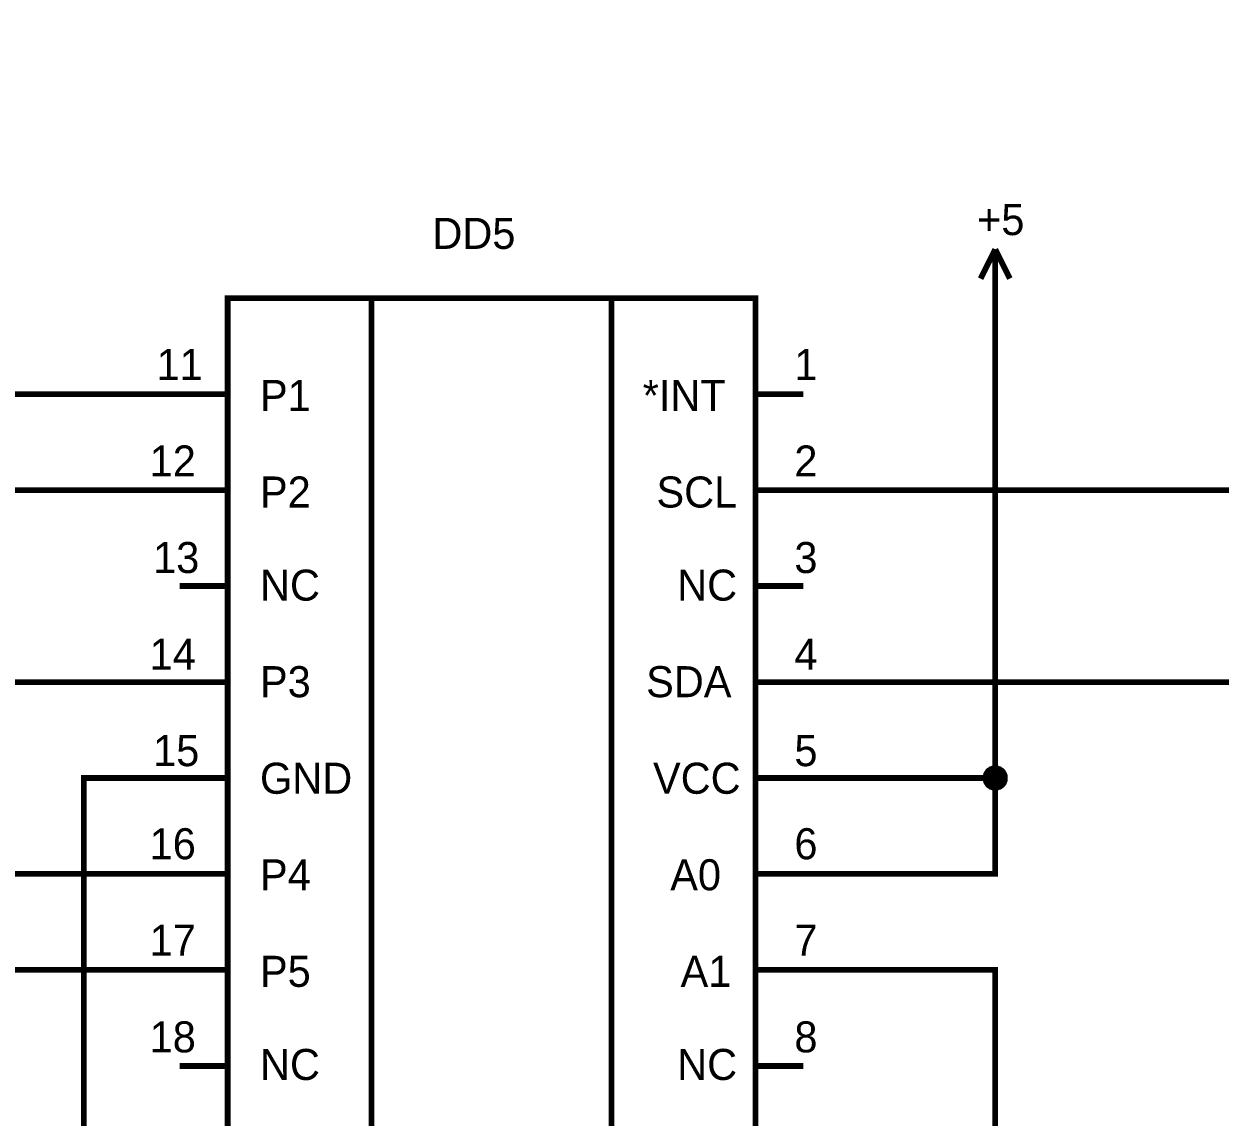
# Model space of a CAD drawing. Header units: millimetres. Extents: x 0 to 841, y 0 to 594.
# Drawn here: x 209.4 to 271.7, y 372.3 to 429.3 of the extents above; entities that cross this region are included whole.
import ezdxf

# ---------------------------------------------------------------- set-up
doc = ezdxf.new("R2010")
doc.units = ezdxf.units.MM
doc.layers.add('Sheet', color=255, linetype='Continuous')

msp = doc.modelspace()

# ---------------------------------------------------------------- linework, layer by layer
at = {"layer": 'Sheet'}
for points, const_width in [([(250.012, 404.995), (292.513, 404.995), (292.513, 487.499), (305.011, 487.499)], 0.3), ([(250.012, 394.989), (295.017, 394.989), (295.017, 482.49), (302.518, 482.49)], 0.3), ([(260.017, 417.538), (259.253, 416.011)], 0.3), ([(260.017, 417.538), (260.78, 416.011)], 0.3), ([(260.017, 414.989), (260.017, 417.538)], 0.3), ([(227.52, 414.989), (227.52, 359.998)], 0.3), ([(240.018, 414.989), (240.018, 359.998)], 0.3), ([(250.012, 384.995), (250.012, 384.995), (260.017, 384.995), (260.017, 389.992), (260.017, 414.989)], 0.3), ([(122.519, 382.491), (180.022, 382.491), (180.022, 409.992), (217.515, 409.992), (217.515, 409.992)], 0.3), ([(220.019, 409.992), (217.515, 409.992)], 0.3), ([(247.519, 409.992), (250.012, 409.992)], 0.3), ([(122.519, 377.494), (185.019, 377.494), (185.019, 404.995), (217.515, 404.995), (217.515, 404.995)], 0.3), ([(220.019, 404.995), (217.515, 404.995)], 0.3), ([(247.519, 404.995), (250.012, 404.995)], 0.3), ([(122.519, 402.491), (195.024, 402.491), (195.024, 384.995), (217.515, 384.995), (217.515, 384.995)], 0.3), ([(220.019, 399.998), (217.515, 399.998)], 0.3), ([(247.519, 399.998), (250.012, 399.998)], 0.3), ([(217.515, 379.998), (217.515, 379.998), (200.02, 379.998), (200.02, 397.494), (122.519, 397.494)], 0.3), ([(122.519, 372.496), (190.016, 372.496), (190.016, 394.989), (217.515, 394.989), (217.515, 394.989)], 0.3), ([(220.019, 394.989), (217.515, 394.989)], 0.3), ([(247.519, 394.989), (250.012, 394.989)], 0.3), ([(259.511, 389.992), (259.511, 390.015), (259.511, 390.048), (259.522, 390.071), (259.522, 390.093), (259.522, 390.116), (259.534, 390.138), (259.545, 390.172), (259.556, 390.194), (259.556, 390.217), (259.567, 390.239), (259.579, 390.25), (259.601, 390.273), (259.612, 390.295), (259.623, 390.318), (259.646, 390.329), (259.657, 390.352), (259.68, 390.363), (259.691, 390.385), (259.713, 390.396), (259.736, 390.408), (259.758, 390.43), (259.769, 390.441), (259.792, 390.453), (259.814, 390.453), (259.837, 390.464), (259.871, 390.475), (259.893, 390.486), (259.915, 390.486), (259.938, 390.486), (259.96, 390.498), (259.994, 390.498), (260.017, 390.498)], 0.3), ([(259.511, 389.992), (259.511, 390.015), (259.511, 390.048), (259.522, 390.071), (259.522, 390.093), (259.522, 390.116), (259.534, 390.138), (259.545, 390.172), (259.556, 390.194), (259.556, 390.217), (259.567, 390.239), (259.579, 390.25), (259.601, 390.273), (259.612, 390.295), (259.623, 390.318), (259.646, 390.329), (259.657, 390.352), (259.68, 390.363), (259.691, 390.385), (259.713, 390.396), (259.736, 390.408), (259.758, 390.43), (259.769, 390.441), (259.792, 390.453), (259.814, 390.453), (259.837, 390.464), (259.871, 390.475), (259.893, 390.486), (259.915, 390.486), (259.938, 390.486), (259.96, 390.498), (259.994, 390.498), (260.017, 390.498)], 0.3), ([(259.511, 389.992), (259.511, 390.015), (259.511, 390.048), (259.522, 390.071), (259.522, 390.093), (259.522, 390.116), (259.534, 390.138), (259.545, 390.172), (259.556, 390.194), (259.556, 390.217), (259.567, 390.239), (259.579, 390.25), (259.601, 390.273), (259.612, 390.295), (259.623, 390.318), (259.646, 390.329), (259.657, 390.352), (259.68, 390.363), (259.691, 390.385), (259.713, 390.396), (259.736, 390.408), (259.758, 390.43), (259.769, 390.441), (259.792, 390.453), (259.814, 390.453), (259.837, 390.464), (259.871, 390.475), (259.893, 390.486), (259.915, 390.486), (259.938, 390.486), (259.96, 390.498), (259.994, 390.498), (260.017, 390.498)], 0.3), ([(259.511, 389.992), (259.511, 390.015), (259.511, 390.048), (259.522, 390.071), (259.522, 390.093), (259.522, 390.116), (259.534, 390.138), (259.545, 390.172), (259.556, 390.194), (259.556, 390.217), (259.567, 390.239), (259.579, 390.25), (259.601, 390.273), (259.612, 390.295), (259.623, 390.318), (259.646, 390.329), (259.657, 390.352), (259.68, 390.363), (259.691, 390.385), (259.713, 390.396), (259.736, 390.408), (259.758, 390.43), (259.769, 390.441), (259.792, 390.453), (259.814, 390.453), (259.837, 390.464), (259.871, 390.475), (259.893, 390.486), (259.915, 390.486), (259.938, 390.486), (259.96, 390.498), (259.994, 390.498), (260.017, 390.498)], 0.3), ([(259.511, 389.992), (259.511, 390.015), (259.511, 390.048), (259.522, 390.071), (259.522, 390.093), (259.522, 390.116), (259.534, 390.138), (259.545, 390.172), (259.556, 390.194), (259.556, 390.217), (259.567, 390.239), (259.579, 390.25), (259.601, 390.273), (259.612, 390.295), (259.623, 390.318), (259.646, 390.329), (259.657, 390.352), (259.68, 390.363), (259.691, 390.385), (259.713, 390.396), (259.736, 390.408), (259.758, 390.43), (259.769, 390.441), (259.792, 390.453), (259.814, 390.453), (259.837, 390.464), (259.871, 390.475), (259.893, 390.486), (259.915, 390.486), (259.938, 390.486), (259.96, 390.498), (259.994, 390.498), (260.017, 390.498)], 0.0991), ([(259.511, 389.992), (259.511, 390.015), (259.511, 390.048), (259.522, 390.071), (259.522, 390.093), (259.522, 390.116), (259.534, 390.138), (259.545, 390.172), (259.556, 390.194), (259.556, 390.217), (259.567, 390.239), (259.579, 390.25), (259.601, 390.273), (259.612, 390.295), (259.623, 390.318), (259.646, 390.329), (259.657, 390.352), (259.68, 390.363), (259.691, 390.385), (259.713, 390.396), (259.736, 390.408), (259.758, 390.43), (259.769, 390.441), (259.792, 390.453), (259.814, 390.453), (259.837, 390.464), (259.871, 390.475), (259.893, 390.486), (259.915, 390.486), (259.938, 390.486), (259.96, 390.498), (259.994, 390.498), (260.017, 390.498)], 0.0991), ([(259.511, 389.992), (259.511, 390.015), (259.511, 390.048), (259.522, 390.071), (259.522, 390.093), (259.522, 390.116), (259.534, 390.138), (259.545, 390.172), (259.556, 390.194), (259.556, 390.217), (259.567, 390.239), (259.579, 390.25), (259.601, 390.273), (259.612, 390.295), (259.623, 390.318), (259.646, 390.329), (259.657, 390.352), (259.68, 390.363), (259.691, 390.385), (259.713, 390.396), (259.736, 390.408), (259.758, 390.43), (259.769, 390.441), (259.792, 390.453), (259.814, 390.453), (259.837, 390.464), (259.871, 390.475), (259.893, 390.486), (259.915, 390.486), (259.938, 390.486), (259.96, 390.498), (259.994, 390.498), (260.017, 390.498)], 0.0991), ([(259.511, 389.992), (259.511, 390.015), (259.511, 390.048), (259.522, 390.071), (259.522, 390.093), (259.522, 390.116), (259.534, 390.138), (259.545, 390.172), (259.556, 390.194), (259.556, 390.217), (259.567, 390.239), (259.579, 390.25), (259.601, 390.273), (259.612, 390.295), (259.623, 390.318), (259.646, 390.329), (259.657, 390.352), (259.68, 390.363), (259.691, 390.385), (259.713, 390.396), (259.736, 390.408), (259.758, 390.43), (259.769, 390.441), (259.792, 390.453), (259.814, 390.453), (259.837, 390.464), (259.871, 390.475), (259.893, 390.486), (259.915, 390.486), (259.938, 390.486), (259.96, 390.498), (259.994, 390.498), (260.017, 390.498)], 0.0991), ([(260.017, 390.498), (260.017, 390.498)], 0.3), ([(260.017, 390.498), (260.039, 390.498), (260.073, 390.498), (260.095, 390.486), (260.118, 390.486), (260.14, 390.486), (260.162, 390.475), (260.196, 390.464), (260.219, 390.453), (260.241, 390.453), (260.264, 390.441), (260.275, 390.43), (260.297, 390.408), (260.32, 390.396), (260.342, 390.385), (260.353, 390.363), (260.376, 390.352), (260.387, 390.329), (260.41, 390.318), (260.421, 390.295), (260.432, 390.273), (260.454, 390.25), (260.466, 390.239), (260.477, 390.217), (260.477, 390.194), (260.488, 390.172), (260.499, 390.138), (260.511, 390.116), (260.511, 390.093), (260.511, 390.071), (260.522, 390.048), (260.522, 390.015), (260.522, 389.992)], 0.3), ([(260.017, 390.498), (260.017, 390.498)], 0.3), ([(260.017, 390.498), (260.039, 390.498), (260.073, 390.498), (260.095, 390.486), (260.118, 390.486), (260.14, 390.486), (260.162, 390.475), (260.196, 390.464), (260.219, 390.453), (260.241, 390.453), (260.264, 390.441), (260.275, 390.43), (260.297, 390.408), (260.32, 390.396), (260.342, 390.385), (260.353, 390.363), (260.376, 390.352), (260.387, 390.329), (260.41, 390.318), (260.421, 390.295), (260.432, 390.273), (260.454, 390.25), (260.466, 390.239), (260.477, 390.217), (260.477, 390.194), (260.488, 390.172), (260.499, 390.138), (260.511, 390.116), (260.511, 390.093), (260.511, 390.071), (260.522, 390.048), (260.522, 390.015), (260.522, 389.992)], 0.3), ([(260.017, 390.498), (260.017, 390.498)], 0.3), ([(260.017, 390.498), (260.039, 390.498), (260.073, 390.498), (260.095, 390.486), (260.118, 390.486), (260.14, 390.486), (260.162, 390.475), (260.196, 390.464), (260.219, 390.453), (260.241, 390.453), (260.264, 390.441), (260.275, 390.43), (260.297, 390.408), (260.32, 390.396), (260.342, 390.385), (260.353, 390.363), (260.376, 390.352), (260.387, 390.329), (260.41, 390.318), (260.421, 390.295), (260.432, 390.273), (260.454, 390.25), (260.466, 390.239), (260.477, 390.217), (260.477, 390.194), (260.488, 390.172), (260.499, 390.138), (260.511, 390.116), (260.511, 390.093), (260.511, 390.071), (260.522, 390.048), (260.522, 390.015), (260.522, 389.992)], 0.3), ([(260.017, 390.498), (260.017, 390.498)], 0.3), ([(260.017, 390.498), (260.039, 390.498), (260.073, 390.498), (260.095, 390.486), (260.118, 390.486), (260.14, 390.486), (260.162, 390.475), (260.196, 390.464), (260.219, 390.453), (260.241, 390.453), (260.264, 390.441), (260.275, 390.43), (260.297, 390.408), (260.32, 390.396), (260.342, 390.385), (260.353, 390.363), (260.376, 390.352), (260.387, 390.329), (260.41, 390.318), (260.421, 390.295), (260.432, 390.273), (260.454, 390.25), (260.466, 390.239), (260.477, 390.217), (260.477, 390.194), (260.488, 390.172), (260.499, 390.138), (260.511, 390.116), (260.511, 390.093), (260.511, 390.071), (260.522, 390.048), (260.522, 390.015), (260.522, 389.992)], 0.3), ([(260.017, 390.498), (260.017, 390.498)], 0.0991), ([(260.017, 390.498), (260.039, 390.498), (260.073, 390.498), (260.095, 390.486), (260.118, 390.486), (260.14, 390.486), (260.162, 390.475), (260.196, 390.464), (260.219, 390.453), (260.241, 390.453), (260.264, 390.441), (260.275, 390.43), (260.297, 390.408), (260.32, 390.396), (260.342, 390.385), (260.353, 390.363), (260.376, 390.352), (260.387, 390.329), (260.41, 390.318), (260.421, 390.295), (260.432, 390.273), (260.454, 390.25), (260.466, 390.239), (260.477, 390.217), (260.477, 390.194), (260.488, 390.172), (260.499, 390.138), (260.511, 390.116), (260.511, 390.093), (260.511, 390.071), (260.522, 390.048), (260.522, 390.015), (260.522, 389.992)], 0.0991), ([(260.017, 390.498), (260.017, 390.498)], 0.0991), ([(260.017, 390.498), (260.039, 390.498), (260.073, 390.498), (260.095, 390.486), (260.118, 390.486), (260.14, 390.486), (260.162, 390.475), (260.196, 390.464), (260.219, 390.453), (260.241, 390.453), (260.264, 390.441), (260.275, 390.43), (260.297, 390.408), (260.32, 390.396), (260.342, 390.385), (260.353, 390.363), (260.376, 390.352), (260.387, 390.329), (260.41, 390.318), (260.421, 390.295), (260.432, 390.273), (260.454, 390.25), (260.466, 390.239), (260.477, 390.217), (260.477, 390.194), (260.488, 390.172), (260.499, 390.138), (260.511, 390.116), (260.511, 390.093), (260.511, 390.071), (260.522, 390.048), (260.522, 390.015), (260.522, 389.992)], 0.0991), ([(260.017, 390.498), (260.017, 390.498)], 0.0991), ([(260.017, 390.498), (260.039, 390.498), (260.073, 390.498), (260.095, 390.486), (260.118, 390.486), (260.14, 390.486), (260.162, 390.475), (260.196, 390.464), (260.219, 390.453), (260.241, 390.453), (260.264, 390.441), (260.275, 390.43), (260.297, 390.408), (260.32, 390.396), (260.342, 390.385), (260.353, 390.363), (260.376, 390.352), (260.387, 390.329), (260.41, 390.318), (260.421, 390.295), (260.432, 390.273), (260.454, 390.25), (260.466, 390.239), (260.477, 390.217), (260.477, 390.194), (260.488, 390.172), (260.499, 390.138), (260.511, 390.116), (260.511, 390.093), (260.511, 390.071), (260.522, 390.048), (260.522, 390.015), (260.522, 389.992)], 0.0991), ([(260.017, 390.498), (260.017, 390.498)], 0.0991), ([(260.017, 390.498), (260.039, 390.498), (260.073, 390.498), (260.095, 390.486), (260.118, 390.486), (260.14, 390.486), (260.162, 390.475), (260.196, 390.464), (260.219, 390.453), (260.241, 390.453), (260.264, 390.441), (260.275, 390.43), (260.297, 390.408), (260.32, 390.396), (260.342, 390.385), (260.353, 390.363), (260.376, 390.352), (260.387, 390.329), (260.41, 390.318), (260.421, 390.295), (260.432, 390.273), (260.454, 390.25), (260.466, 390.239), (260.477, 390.217), (260.477, 390.194), (260.488, 390.172), (260.499, 390.138), (260.511, 390.116), (260.511, 390.093), (260.511, 390.071), (260.522, 390.048), (260.522, 390.015), (260.522, 389.992)], 0.0991), ([(217.515, 389.992), (217.515, 389.992), (212.518, 389.992), (212.518, 354.99), (260.017, 354.99)], 0.3), ([(220.019, 389.992), (217.515, 389.992)], 0.3), ([(247.519, 389.992), (250.012, 389.992)], 0.3), ([(250.012, 389.992), (250.012, 389.992), (260.017, 389.992)], 0.3), ([(260.017, 389.487), (259.994, 389.487), (259.96, 389.487), (259.938, 389.498), (259.915, 389.498), (259.893, 389.498), (259.871, 389.509), (259.837, 389.521), (259.814, 389.532), (259.792, 389.532), (259.769, 389.543), (259.758, 389.554), (259.736, 389.577), (259.713, 389.588), (259.691, 389.599), (259.68, 389.622), (259.657, 389.633), (259.646, 389.655), (259.623, 389.667), (259.612, 389.689), (259.601, 389.711), (259.579, 389.734), (259.567, 389.745), (259.556, 389.768), (259.556, 389.79), (259.545, 389.813), (259.534, 389.846), (259.522, 389.869), (259.522, 389.891), (259.522, 389.914), (259.511, 389.936), (259.511, 389.97), (259.511, 389.992)], 0.3), ([(259.511, 389.992), (259.511, 389.992)], 0.3), ([(260.017, 389.487), (259.994, 389.487), (259.96, 389.487), (259.938, 389.498), (259.915, 389.498), (259.893, 389.498), (259.871, 389.509), (259.837, 389.521), (259.814, 389.532), (259.792, 389.532), (259.769, 389.543), (259.758, 389.554), (259.736, 389.577), (259.713, 389.588), (259.691, 389.599), (259.68, 389.622), (259.657, 389.633), (259.646, 389.655), (259.623, 389.667), (259.612, 389.689), (259.601, 389.711), (259.579, 389.734), (259.567, 389.745), (259.556, 389.768), (259.556, 389.79), (259.545, 389.813), (259.534, 389.846), (259.522, 389.869), (259.522, 389.891), (259.522, 389.914), (259.511, 389.936), (259.511, 389.97), (259.511, 389.992)], 0.3), ([(259.511, 389.992), (259.511, 389.992)], 0.3), ([(260.017, 389.487), (259.994, 389.487), (259.96, 389.487), (259.938, 389.498), (259.915, 389.498), (259.893, 389.498), (259.871, 389.509), (259.837, 389.521), (259.814, 389.532), (259.792, 389.532), (259.769, 389.543), (259.758, 389.554), (259.736, 389.577), (259.713, 389.588), (259.691, 389.599), (259.68, 389.622), (259.657, 389.633), (259.646, 389.655), (259.623, 389.667), (259.612, 389.689), (259.601, 389.711), (259.579, 389.734), (259.567, 389.745), (259.556, 389.768), (259.556, 389.79), (259.545, 389.813), (259.534, 389.846), (259.522, 389.869), (259.522, 389.891), (259.522, 389.914), (259.511, 389.936), (259.511, 389.97), (259.511, 389.992)], 0.3), ([(259.511, 389.992), (259.511, 389.992)], 0.3), ([(260.017, 389.487), (259.994, 389.487), (259.96, 389.487), (259.938, 389.498), (259.915, 389.498), (259.893, 389.498), (259.871, 389.509), (259.837, 389.521), (259.814, 389.532), (259.792, 389.532), (259.769, 389.543), (259.758, 389.554), (259.736, 389.577), (259.713, 389.588), (259.691, 389.599), (259.68, 389.622), (259.657, 389.633), (259.646, 389.655), (259.623, 389.667), (259.612, 389.689), (259.601, 389.711), (259.579, 389.734), (259.567, 389.745), (259.556, 389.768), (259.556, 389.79), (259.545, 389.813), (259.534, 389.846), (259.522, 389.869), (259.522, 389.891), (259.522, 389.914), (259.511, 389.936), (259.511, 389.97), (259.511, 389.992)], 0.3), ([(259.511, 389.992), (259.511, 389.992)], 0.3), ([(260.017, 389.487), (259.994, 389.487), (259.96, 389.487), (259.938, 389.498), (259.915, 389.498), (259.893, 389.498), (259.871, 389.509), (259.837, 389.521), (259.814, 389.532), (259.792, 389.532), (259.769, 389.543), (259.758, 389.554), (259.736, 389.577), (259.713, 389.588), (259.691, 389.599), (259.68, 389.622), (259.657, 389.633), (259.646, 389.655), (259.623, 389.667), (259.612, 389.689), (259.601, 389.711), (259.579, 389.734), (259.567, 389.745), (259.556, 389.768), (259.556, 389.79), (259.545, 389.813), (259.534, 389.846), (259.522, 389.869), (259.522, 389.891), (259.522, 389.914), (259.511, 389.936), (259.511, 389.97), (259.511, 389.992)], 0.0991), ([(259.511, 389.992), (259.511, 389.992)], 0.0991), ([(260.017, 389.487), (259.994, 389.487), (259.96, 389.487), (259.938, 389.498), (259.915, 389.498), (259.893, 389.498), (259.871, 389.509), (259.837, 389.521), (259.814, 389.532), (259.792, 389.532), (259.769, 389.543), (259.758, 389.554), (259.736, 389.577), (259.713, 389.588), (259.691, 389.599), (259.68, 389.622), (259.657, 389.633), (259.646, 389.655), (259.623, 389.667), (259.612, 389.689), (259.601, 389.711), (259.579, 389.734), (259.567, 389.745), (259.556, 389.768), (259.556, 389.79), (259.545, 389.813), (259.534, 389.846), (259.522, 389.869), (259.522, 389.891), (259.522, 389.914), (259.511, 389.936), (259.511, 389.97), (259.511, 389.992)], 0.0991), ([(259.511, 389.992), (259.511, 389.992)], 0.0991), ([(260.017, 389.487), (259.994, 389.487), (259.96, 389.487), (259.938, 389.498), (259.915, 389.498), (259.893, 389.498), (259.871, 389.509), (259.837, 389.521), (259.814, 389.532), (259.792, 389.532), (259.769, 389.543), (259.758, 389.554), (259.736, 389.577), (259.713, 389.588), (259.691, 389.599), (259.68, 389.622), (259.657, 389.633), (259.646, 389.655), (259.623, 389.667), (259.612, 389.689), (259.601, 389.711), (259.579, 389.734), (259.567, 389.745), (259.556, 389.768), (259.556, 389.79), (259.545, 389.813), (259.534, 389.846), (259.522, 389.869), (259.522, 389.891), (259.522, 389.914), (259.511, 389.936), (259.511, 389.97), (259.511, 389.992)], 0.0991), ([(259.511, 389.992), (259.511, 389.992)], 0.0991), ([(260.017, 389.487), (259.994, 389.487), (259.96, 389.487), (259.938, 389.498), (259.915, 389.498), (259.893, 389.498), (259.871, 389.509), (259.837, 389.521), (259.814, 389.532), (259.792, 389.532), (259.769, 389.543), (259.758, 389.554), (259.736, 389.577), (259.713, 389.588), (259.691, 389.599), (259.68, 389.622), (259.657, 389.633), (259.646, 389.655), (259.623, 389.667), (259.612, 389.689), (259.601, 389.711), (259.579, 389.734), (259.567, 389.745), (259.556, 389.768), (259.556, 389.79), (259.545, 389.813), (259.534, 389.846), (259.522, 389.869), (259.522, 389.891), (259.522, 389.914), (259.511, 389.936), (259.511, 389.97), (259.511, 389.992)], 0.0991), ([(259.511, 389.992), (259.511, 389.992)], 0.0991), ([(260.522, 389.992), (260.522, 389.97), (260.522, 389.936), (260.511, 389.914), (260.511, 389.891), (260.511, 389.869), (260.499, 389.846), (260.488, 389.813), (260.477, 389.79), (260.477, 389.768), (260.466, 389.745), (260.454, 389.734), (260.432, 389.711), (260.421, 389.689), (260.41, 389.667), (260.387, 389.655), (260.376, 389.633), (260.353, 389.622), (260.342, 389.599), (260.32, 389.588), (260.297, 389.577), (260.275, 389.554), (260.264, 389.543), (260.241, 389.532), (260.219, 389.532), (260.196, 389.521), (260.162, 389.509), (260.14, 389.498), (260.118, 389.498), (260.095, 389.498), (260.073, 389.487), (260.039, 389.487), (260.017, 389.487)], 0.3), ([(260.522, 389.992), (260.522, 389.97), (260.522, 389.936), (260.511, 389.914), (260.511, 389.891), (260.511, 389.869), (260.499, 389.846), (260.488, 389.813), (260.477, 389.79), (260.477, 389.768), (260.466, 389.745), (260.454, 389.734), (260.432, 389.711), (260.421, 389.689), (260.41, 389.667), (260.387, 389.655), (260.376, 389.633), (260.353, 389.622), (260.342, 389.599), (260.32, 389.588), (260.297, 389.577), (260.275, 389.554), (260.264, 389.543), (260.241, 389.532), (260.219, 389.532), (260.196, 389.521), (260.162, 389.509), (260.14, 389.498), (260.118, 389.498), (260.095, 389.498), (260.073, 389.487), (260.039, 389.487), (260.017, 389.487)], 0.3), ([(260.522, 389.992), (260.522, 389.97), (260.522, 389.936), (260.511, 389.914), (260.511, 389.891), (260.511, 389.869), (260.499, 389.846), (260.488, 389.813), (260.477, 389.79), (260.477, 389.768), (260.466, 389.745), (260.454, 389.734), (260.432, 389.711), (260.421, 389.689), (260.41, 389.667), (260.387, 389.655), (260.376, 389.633), (260.353, 389.622), (260.342, 389.599), (260.32, 389.588), (260.297, 389.577), (260.275, 389.554), (260.264, 389.543), (260.241, 389.532), (260.219, 389.532), (260.196, 389.521), (260.162, 389.509), (260.14, 389.498), (260.118, 389.498), (260.095, 389.498), (260.073, 389.487), (260.039, 389.487), (260.017, 389.487)], 0.3), ([(260.522, 389.992), (260.522, 389.97), (260.522, 389.936), (260.511, 389.914), (260.511, 389.891), (260.511, 389.869), (260.499, 389.846), (260.488, 389.813), (260.477, 389.79), (260.477, 389.768), (260.466, 389.745), (260.454, 389.734), (260.432, 389.711), (260.421, 389.689), (260.41, 389.667), (260.387, 389.655), (260.376, 389.633), (260.353, 389.622), (260.342, 389.599), (260.32, 389.588), (260.297, 389.577), (260.275, 389.554), (260.264, 389.543), (260.241, 389.532), (260.219, 389.532), (260.196, 389.521), (260.162, 389.509), (260.14, 389.498), (260.118, 389.498), (260.095, 389.498), (260.073, 389.487), (260.039, 389.487), (260.017, 389.487)], 0.3), ([(260.522, 389.992), (260.522, 389.97), (260.522, 389.936), (260.511, 389.914), (260.511, 389.891), (260.511, 389.869), (260.499, 389.846), (260.488, 389.813), (260.477, 389.79), (260.477, 389.768), (260.466, 389.745), (260.454, 389.734), (260.432, 389.711), (260.421, 389.689), (260.41, 389.667), (260.387, 389.655), (260.376, 389.633), (260.353, 389.622), (260.342, 389.599), (260.32, 389.588), (260.297, 389.577), (260.275, 389.554), (260.264, 389.543), (260.241, 389.532), (260.219, 389.532), (260.196, 389.521), (260.162, 389.509), (260.14, 389.498), (260.118, 389.498), (260.095, 389.498), (260.073, 389.487), (260.039, 389.487), (260.017, 389.487)], 0.0991), ([(260.522, 389.992), (260.522, 389.97), (260.522, 389.936), (260.511, 389.914), (260.511, 389.891), (260.511, 389.869), (260.499, 389.846), (260.488, 389.813), (260.477, 389.79), (260.477, 389.768), (260.466, 389.745), (260.454, 389.734), (260.432, 389.711), (260.421, 389.689), (260.41, 389.667), (260.387, 389.655), (260.376, 389.633), (260.353, 389.622), (260.342, 389.599), (260.32, 389.588), (260.297, 389.577), (260.275, 389.554), (260.264, 389.543), (260.241, 389.532), (260.219, 389.532), (260.196, 389.521), (260.162, 389.509), (260.14, 389.498), (260.118, 389.498), (260.095, 389.498), (260.073, 389.487), (260.039, 389.487), (260.017, 389.487)], 0.0991), ([(260.522, 389.992), (260.522, 389.97), (260.522, 389.936), (260.511, 389.914), (260.511, 389.891), (260.511, 389.869), (260.499, 389.846), (260.488, 389.813), (260.477, 389.79), (260.477, 389.768), (260.466, 389.745), (260.454, 389.734), (260.432, 389.711), (260.421, 389.689), (260.41, 389.667), (260.387, 389.655), (260.376, 389.633), (260.353, 389.622), (260.342, 389.599), (260.32, 389.588), (260.297, 389.577), (260.275, 389.554), (260.264, 389.543), (260.241, 389.532), (260.219, 389.532), (260.196, 389.521), (260.162, 389.509), (260.14, 389.498), (260.118, 389.498), (260.095, 389.498), (260.073, 389.487), (260.039, 389.487), (260.017, 389.487)], 0.0991), ([(260.522, 389.992), (260.522, 389.97), (260.522, 389.936), (260.511, 389.914), (260.511, 389.891), (260.511, 389.869), (260.499, 389.846), (260.488, 389.813), (260.477, 389.79), (260.477, 389.768), (260.466, 389.745), (260.454, 389.734), (260.432, 389.711), (260.421, 389.689), (260.41, 389.667), (260.387, 389.655), (260.376, 389.633), (260.353, 389.622), (260.342, 389.599), (260.32, 389.588), (260.297, 389.577), (260.275, 389.554), (260.264, 389.543), (260.241, 389.532), (260.219, 389.532), (260.196, 389.521), (260.162, 389.509), (260.14, 389.498), (260.118, 389.498), (260.095, 389.498), (260.073, 389.487), (260.039, 389.487), (260.017, 389.487)], 0.0991), ([(260.522, 389.992), (260.522, 389.992), (260.522, 389.992), (260.522, 389.992), (260.522, 389.992), (260.522, 389.992), (260.522, 389.992), (260.522, 389.992), (260.522, 389.992), (260.522, 389.992), (260.522, 389.992), (260.522, 389.992), (260.522, 389.992), (260.522, 389.992), (260.522, 389.992), (260.522, 389.992), (260.522, 389.992), (260.522, 389.992), (260.522, 389.992), (260.522, 389.992), (260.522, 389.992), (260.522, 389.992), (260.522, 389.992), (260.522, 389.992), (260.522, 389.992), (260.522, 389.992), (260.522, 389.992), (260.522, 389.992), (260.522, 389.992), (260.522, 389.992), (260.522, 389.992), (260.522, 389.992), (260.522, 389.992)], 0.3), ([(260.522, 389.992), (260.522, 389.992)], 0.3), ([(260.522, 389.992), (260.522, 389.992), (260.522, 389.992), (260.522, 389.992), (260.522, 389.992), (260.522, 389.992), (260.522, 389.992), (260.522, 389.992), (260.522, 389.992), (260.522, 389.992), (260.522, 389.992), (260.522, 389.992), (260.522, 389.992), (260.522, 389.992), (260.522, 389.992), (260.522, 389.992), (260.522, 389.992), (260.522, 389.992), (260.522, 389.992), (260.522, 389.992), (260.522, 389.992), (260.522, 389.992), (260.522, 389.992), (260.522, 389.992), (260.522, 389.992), (260.522, 389.992), (260.522, 389.992), (260.522, 389.992), (260.522, 389.992), (260.522, 389.992), (260.522, 389.992), (260.522, 389.992), (260.522, 389.992)], 0.3), ([(260.522, 389.992), (260.522, 389.992)], 0.3), ([(260.522, 389.992), (260.522, 389.992), (260.522, 389.992), (260.522, 389.992), (260.522, 389.992), (260.522, 389.992), (260.522, 389.992), (260.522, 389.992), (260.522, 389.992), (260.522, 389.992), (260.522, 389.992), (260.522, 389.992), (260.522, 389.992), (260.522, 389.992), (260.522, 389.992), (260.522, 389.992), (260.522, 389.992), (260.522, 389.992), (260.522, 389.992), (260.522, 389.992), (260.522, 389.992), (260.522, 389.992), (260.522, 389.992), (260.522, 389.992), (260.522, 389.992), (260.522, 389.992), (260.522, 389.992), (260.522, 389.992), (260.522, 389.992), (260.522, 389.992), (260.522, 389.992), (260.522, 389.992), (260.522, 389.992)], 0.3), ([(260.522, 389.992), (260.522, 389.992)], 0.3), ([(260.522, 389.992), (260.522, 389.992), (260.522, 389.992), (260.522, 389.992), (260.522, 389.992), (260.522, 389.992), (260.522, 389.992), (260.522, 389.992), (260.522, 389.992), (260.522, 389.992), (260.522, 389.992), (260.522, 389.992), (260.522, 389.992), (260.522, 389.992), (260.522, 389.992), (260.522, 389.992), (260.522, 389.992), (260.522, 389.992), (260.522, 389.992), (260.522, 389.992), (260.522, 389.992), (260.522, 389.992), (260.522, 389.992), (260.522, 389.992), (260.522, 389.992), (260.522, 389.992), (260.522, 389.992), (260.522, 389.992), (260.522, 389.992), (260.522, 389.992), (260.522, 389.992), (260.522, 389.992), (260.522, 389.992)], 0.3), ([(260.522, 389.992), (260.522, 389.992)], 0.3), ([(260.522, 389.992), (260.522, 389.992), (260.522, 389.992), (260.522, 389.992), (260.522, 389.992), (260.522, 389.992), (260.522, 389.992), (260.522, 389.992), (260.522, 389.992), (260.522, 389.992), (260.522, 389.992), (260.522, 389.992), (260.522, 389.992), (260.522, 389.992), (260.522, 389.992), (260.522, 389.992), (260.522, 389.992), (260.522, 389.992), (260.522, 389.992), (260.522, 389.992), (260.522, 389.992), (260.522, 389.992), (260.522, 389.992), (260.522, 389.992), (260.522, 389.992), (260.522, 389.992), (260.522, 389.992), (260.522, 389.992), (260.522, 389.992), (260.522, 389.992), (260.522, 389.992), (260.522, 389.992), (260.522, 389.992)], 0.0991), ([(260.522, 389.992), (260.522, 389.992)], 0.0991), ([(260.522, 389.992), (260.522, 389.992), (260.522, 389.992), (260.522, 389.992), (260.522, 389.992), (260.522, 389.992), (260.522, 389.992), (260.522, 389.992), (260.522, 389.992), (260.522, 389.992), (260.522, 389.992), (260.522, 389.992), (260.522, 389.992), (260.522, 389.992), (260.522, 389.992), (260.522, 389.992), (260.522, 389.992), (260.522, 389.992), (260.522, 389.992), (260.522, 389.992), (260.522, 389.992), (260.522, 389.992), (260.522, 389.992), (260.522, 389.992), (260.522, 389.992), (260.522, 389.992), (260.522, 389.992), (260.522, 389.992), (260.522, 389.992), (260.522, 389.992), (260.522, 389.992), (260.522, 389.992), (260.522, 389.992)], 0.0991), ([(260.522, 389.992), (260.522, 389.992)], 0.0991), ([(260.522, 389.992), (260.522, 389.992), (260.522, 389.992), (260.522, 389.992), (260.522, 389.992), (260.522, 389.992), (260.522, 389.992), (260.522, 389.992), (260.522, 389.992), (260.522, 389.992), (260.522, 389.992), (260.522, 389.992), (260.522, 389.992), (260.522, 389.992), (260.522, 389.992), (260.522, 389.992), (260.522, 389.992), (260.522, 389.992), (260.522, 389.992), (260.522, 389.992), (260.522, 389.992), (260.522, 389.992), (260.522, 389.992), (260.522, 389.992), (260.522, 389.992), (260.522, 389.992), (260.522, 389.992), (260.522, 389.992), (260.522, 389.992), (260.522, 389.992), (260.522, 389.992), (260.522, 389.992), (260.522, 389.992)], 0.0991), ([(260.522, 389.992), (260.522, 389.992)], 0.0991), ([(260.522, 389.992), (260.522, 389.992), (260.522, 389.992), (260.522, 389.992), (260.522, 389.992), (260.522, 389.992), (260.522, 389.992), (260.522, 389.992), (260.522, 389.992), (260.522, 389.992), (260.522, 389.992), (260.522, 389.992), (260.522, 389.992), (260.522, 389.992), (260.522, 389.992), (260.522, 389.992), (260.522, 389.992), (260.522, 389.992), (260.522, 389.992), (260.522, 389.992), (260.522, 389.992), (260.522, 389.992), (260.522, 389.992), (260.522, 389.992), (260.522, 389.992), (260.522, 389.992), (260.522, 389.992), (260.522, 389.992), (260.522, 389.992), (260.522, 389.992), (260.522, 389.992), (260.522, 389.992), (260.522, 389.992)], 0.0991), ([(260.522, 389.992), (260.522, 389.992)], 0.0991), ([(220.019, 384.995), (217.515, 384.995)], 0.3), ([(247.519, 384.995), (250.012, 384.995)], 0.3), ([(220.019, 379.998), (217.515, 379.998)], 0.3), ([(247.519, 379.998), (250.012, 379.998)], 0.3), ([(250.012, 379.998), (250.012, 379.998), (260.017, 379.998), (260.017, 369.992), (260.017, 354.99), (260.017, 347.499)], 0.3), ([(220.019, 374.989), (217.515, 374.989)], 0.3), ([(247.519, 374.989), (250.012, 374.989)], 0.3)]:
    msp.add_lwpolyline(points, dxfattribs=dict(at, const_width=const_width))
at = {"layer": 'Sheet', "const_width": 0.3}
msp.add_lwpolyline([(220.019, 414.989), (247.519, 414.989), (247.519, 359.998), (220.019, 359.998), (220.019, 414.989)], close=True, dxfattribs=at)
at = {"layer": 'Sheet', "const_width": 0.508}
msp.add_lwpolyline([(259.746, 390, 1), (260.254, 390, 1)], format="xyb", close=True, dxfattribs=at)

# ---------------------------------------------------------------- texts
at = {"layer": 'Sheet'}
for s, height, p in [('+5', 1.6171, (259.073, 418.279)), ('DD5', 1.6171, (230.687, 417.561)), ('11', 1.6171, (216.314, 410.733)), ('1', 1.617, (249.551, 410.733)), ('P1', 1.6171, (221.703, 409.116)), ('*INT', 1.6171, (241.646, 409.116)), ('12', 1.6171, (215.954, 405.702)), ('2', 1.617, (249.551, 405.702)), ('P2', 1.6171, (221.703, 404.085)), ('SCL', 1.6171, (242.365, 404.085)), ('13', 1.6171, (216.134, 400.672)), ('3', 1.617, (249.551, 400.672)), ('NC', 1.6171, (221.703, 399.234)), ('NC', 1.6171, (243.443, 399.234)), ('14', 1.6171, (215.954, 395.641)), ('4', 1.617, (249.551, 395.641)), ('P3', 1.6171, (221.703, 394.203)), ('SDA', 1.6171, (241.826, 394.203)), ('15', 1.6171, (216.134, 390.61)), ('5', 1.617, (249.551, 390.61)), ('GND', 1.6171, (221.703, 389.172)), ('VCC', 1.6171, (242.185, 389.172)), ('16', 1.6171, (215.954, 385.759)), ('6', 1.617, (249.551, 385.759)), ('P4', 1.6171, (221.703, 384.142)), ('A0', 1.6171, (243.083, 384.142)), ('17', 1.6171, (215.954, 380.728)), ('7', 1.617, (249.551, 380.728)), ('P5', 1.6171, (221.703, 379.111)), ('A1', 1.6171, (243.622, 379.111)), ('18', 1.6171, (215.954, 375.697)), ('8', 1.617, (249.551, 375.697)), ('NC', 1.6171, (221.703, 374.26)), ('NC', 1.6171, (243.443, 374.26))]:
    msp.add_text(s, height=height, dxfattribs=at).set_placement(p)

doc.saveas('drawing.dxf')
